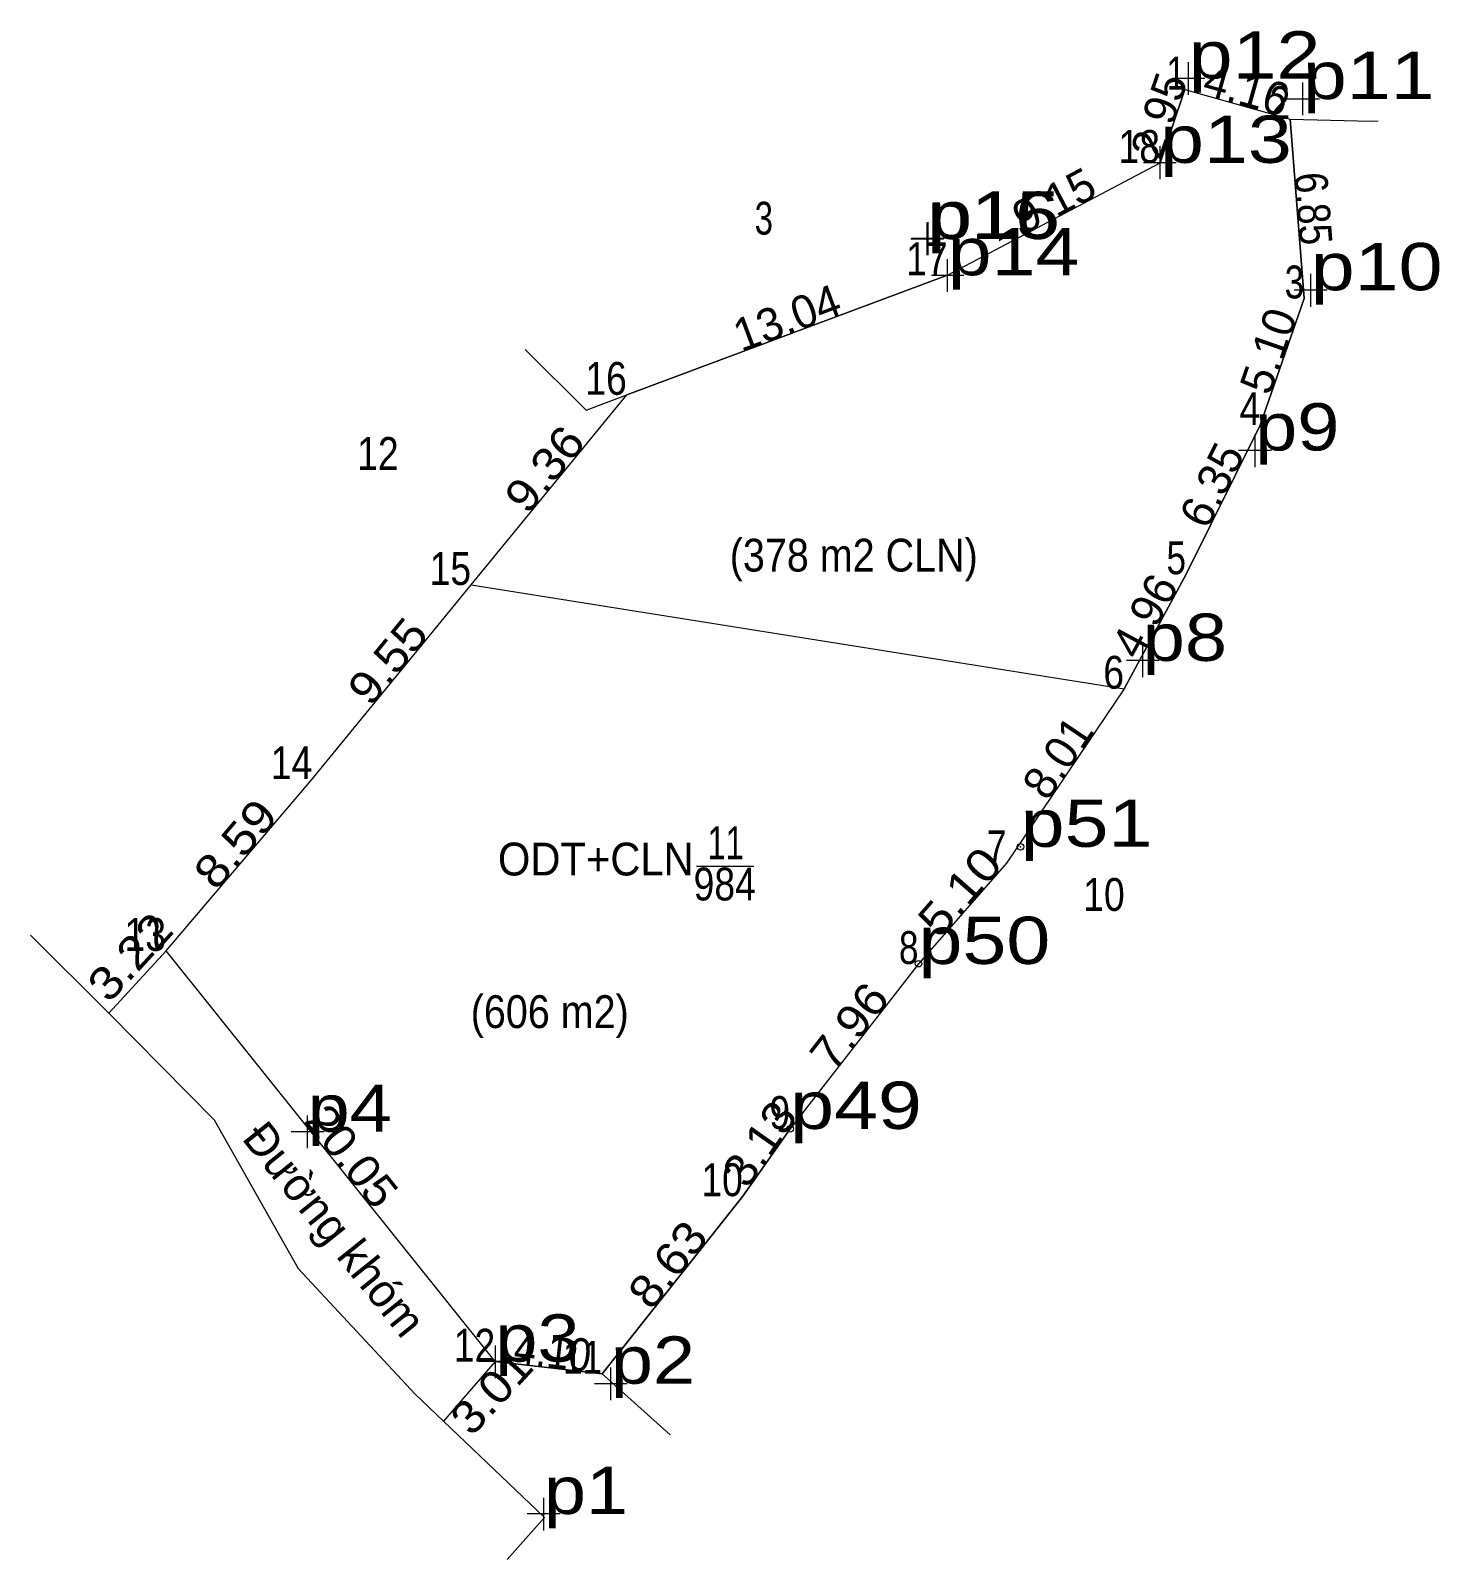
# Model space of a CAD drawing. Header units: metres. Extents: x 537240 to 537823, y 1837904 to 1838056.
# Drawn here: x 537527.4 to 537581, y 1837945.2 to 1838003.5 of the extents above; entities that cross this region are included whole.
import ezdxf
from ezdxf.enums import TextEntityAlignment as Align

# ---------------------------------------------------------------- set-up
doc = ezdxf.new("R2010")
doc.units = ezdxf.units.M
doc.header["$LTSCALE"] = 0.5
doc.header["$PDMODE"] = 32
doc.header["$PDSIZE"] = 0.25
for name, color, linetype, lineweight in [('1', 7, 'Continuous', 13), ('10', 7, 'Continuous', 13), ('15', 7, 'Continuous', 13), ('23', 7, 'Continuous', 13), ('28', 7, 'Continuous', 13), ('29', 7, 'Continuous', 13), ('31', 7, 'Continuous', 13), ('32', 7, 'Continuous', 13), ('34', 7, 'Continuous', 13), ('63', 7, 'Continuous', 13), ('7', 7, 'Continuous', 13), ('8', 7, 'Continuous', 13)]:
    doc.layers.add(name, color=color, linetype=linetype, lineweight=lineweight)
doc.layers.add('12', color=7, linetype='Continuous')

msp = doc.modelspace()

# ---------------------------------------------------------------- linework, layer by layer
at = {"layer": '1'}
msp.add_lwpolyline([(537571.35, 1838001.21), (537575.36, 1838000.09), (537575.89, 1837993.26), (537574.22, 1837988.44), (537571.39, 1837982.76), (537569.03, 1837978.4), (537564.55, 1837971.76), (537561.2, 1837967.92), (537556.31, 1837961.64), (537554.51, 1837959.08), (537549.15, 1837952.32), (537545.08, 1837952.78), (537532.54, 1837968.42), (537538.11, 1837974.96), (537544.16, 1837982.35), (537550.09, 1837989.59), (537562.31, 1837994.14), (537570.4, 1837998.42)], close=True, dxfattribs=at)
at = {"layer": '10'}
for p, q in [((537532.54, 1837968.42), (537538.11, 1837974.96)), ((537530.36, 1837966.05), (537527.38, 1837969.02)), ((537549.15, 1837952.32), (537554.51, 1837959.08))]:
    msp.add_line(p, q, dxfattribs=at)
at = {"layer": '15'}
for p, q in [((537562.31, 1837994.14), (537550.09, 1837989.59)), ((537545.08, 1837952.78), (537532.54, 1837968.42)), ((537554.51, 1837959.08), (537556.31, 1837961.64)), ((537545.08, 1837952.78), (537549.15, 1837952.32))]:
    msp.add_line(p, q, dxfattribs=at)
for points in [[(537538.11, 1837974.96), (537544.16, 1837982.35), (537550.09, 1837989.59)], [(537569.03, 1837978.4), (537564.55, 1837971.76), (537561.2, 1837967.92), (537556.31, 1837961.64)]]:
    msp.add_lwpolyline(points, dxfattribs=at)
at = {"layer": '23'}
for points in [[(537532.54, 1837968.42), (537530.36, 1837966.05), (537534.37, 1837961.99), (537537.57, 1837956.32), (537542.03, 1837951.54), (537546.95, 1837946.85), (537545.53, 1837945.25)], [(537551.74, 1837949.99), (537549.52, 1837951.99), (537549.15, 1837952.32)]]:
    msp.add_lwpolyline(points, dxfattribs=at)
at = {"layer": '28'}
for p in [(537571.35, 1838001.21), (537562.31, 1837994.14)]:
    msp.add_line(p, (537570.4, 1837998.42), dxfattribs=at)
at = {"layer": '29'}
msp.add_line((537544.16, 1837982.35), (537569.03, 1837978.4), dxfattribs=at)
at = {"layer": '31'}
for p, q in [((537571.35, 1838001.21), (537575.36, 1838000.09)), ((537575.36, 1838000.09), (537575.87, 1838000.07))]:
    msp.add_line(p, q, dxfattribs=at)
msp.add_lwpolyline([(537575.87, 1838000.07), (537578.44, 1838000.01), (537578.71, 1838000.02)], dxfattribs=at)
at = {"layer": '32'}
msp.add_line((537548.54, 1837989), (537550.09, 1837989.59), dxfattribs=at)
at = {"layer": '34'}
for p, q in [((537548.54, 1837989), (537546.22, 1837991.31)), ((537545.08, 1837952.78), (537543.11, 1837950.51))]:
    msp.add_line(p, q, dxfattribs=at)
at = {"layer": '63'}
msp.add_line((537552.75, 1837971.65), (537554.93, 1837971.65), dxfattribs=at)
at = {"layer": '7'}
for p, q in [((537571.49, 1838001.01), (537571.49, 1838002.26)), ((537572.11, 1838001.63), (537570.87, 1838001.63)), ((537575.84, 1838000.23), (537575.84, 1838001.48)), ((537576.47, 1838000.85), (537575.22, 1838000.85)), ((537570.4, 1837997.8), (537570.4, 1837999.05)), ((537571.02, 1837998.42), (537569.77, 1837998.42)), ((537561.53, 1837994.9), (537561.53, 1837996.15)), ((537561.57, 1837994.91), (537561.57, 1837996.16)), ((537562.15, 1837995.52), (537560.91, 1837995.52)), ((537562.19, 1837995.54), (537560.94, 1837995.54)), ((537562.31, 1837993.51), (537562.31, 1837994.76)), ((537562.93, 1837994.13), (537561.69, 1837994.13)), ((537576.14, 1837992.94), (537576.14, 1837994.19)), ((537576.76, 1837993.57), (537575.51, 1837993.57)), ((537574.02, 1837986.84), (537574.02, 1837988.09)), ((537574.64, 1837987.47), (537573.39, 1837987.47)), ((537569.74, 1837978.84), (537569.74, 1837980.09)), ((537570.37, 1837979.47), (537569.12, 1837979.47)), ((537537.93, 1837960.91), (537537.93, 1837962.15)), ((537538.56, 1837961.53), (537537.31, 1837961.53)), ((537545.09, 1837952.15), (537545.09, 1837953.4)), ((537545.71, 1837952.78), (537544.46, 1837952.78)), ((537549.48, 1837951.31), (537549.48, 1837952.56)), ((537550.11, 1837951.94), (537548.86, 1837951.94)), ((537546.93, 1837946.35), (537546.93, 1837947.6)), ((537547.55, 1837946.98), (537546.3, 1837946.98))]:
    msp.add_line(p, q, dxfattribs=at)
for p in [(537565.09, 1837972.38), (537561.2, 1837967.93), (537556.31, 1837961.64)]:
    msp.add_point(p, dxfattribs=at)
at = {"layer": '8'}
for p, q in [((537575.89, 1837993.26), (537575.36, 1838000.09)), ((537574.22, 1837988.44), (537575.89, 1837993.26)), ((537571.39, 1837982.76), (537574.22, 1837988.44)), ((537569.03, 1837978.4), (537571.39, 1837982.76))]:
    msp.add_line(p, q, dxfattribs=at)

# ---------------------------------------------------------------- texts
at = {"layer": '1'}
for s, width, p in [('(378 m2 CLN)', 0.9, (537558.735, 1837982.86)), ('11', 0.75, (537553.855, 1837971.91)), ('ODT+CLN', 0.95, (537548.91, 1837971.29)), ('984', 0.85, (537553.82, 1837970.34)), ('(606 m2)', 0.9, (537547.155, 1837965.48))]:
    msp.add_text(s, height=1.25, dxfattribs=dict(at, width=width)).set_placement(p, align=Align.CENTER)
at = {"layer": '12'}
for s, width, p in [('p12', 1.25, (537571.49, 1838001.63)), ('p11', 1.25, (537575.84, 1838000.85)), ('p13', 1.25, (537570.4, 1837998.42)), ('p16', 1.25, (537561.53, 1837995.52)), ('p15', 1.25, (537561.57, 1837995.54)), ('p14', 1.25, (537562.31, 1837994.14)), ('p10', 1.25, (537576.14, 1837993.57)), ('p9', 1.2, (537574.02, 1837987.47)), ('p8', 1.2, (537569.74, 1837979.46)), ('p51', 1.25, (537565.09, 1837972.38)), ('p50', 1.25, (537561.2, 1837967.92)), ('p4', 1.2, (537537.93, 1837961.53)), ('p49', 1.25, (537556.31, 1837961.64)), ('p3', 1.2, (537545.08, 1837952.78)), ('p2', 1.2, (537549.48, 1837951.94)), ('p1', 1.2, (537546.93, 1837946.98))]:
    msp.add_text(s, height=1.8, dxfattribs=dict(at, width=width)).set_placement(p)
at = {"layer": '34'}
for s, width, p in [('3', 0.75, (537555.31, 1837995.69)), ('12', 0.85, (537540.61, 1837986.73)), ('10', 0.85, (537568.265, 1837969.94))]:
    msp.add_text(s, height=1.25, dxfattribs=dict(at, width=width)).set_placement(p, align=Align.CENTER)
for s, width, p in [('3.22', 1.15, (537531.6301, 1837967.7669)), ('3.01', 1.1, (537545.3941, 1837951.2069))]:
    msp.add_text(s, height=1.25, rotation=47.391, dxfattribs=dict(at, width=width)).set_placement(p, align=Align.CENTER)
msp.add_text('Đường khóm', height=1.25, rotation=308.722, dxfattribs=at).set_placement((537538.4699, 1837957.431), align=Align.CENTER)
at = {"layer": '63'}
for s, width, p in [(' 1', 0.75, (537571.35, 1838001.21)), (' 2', 0.85, (537575.36, 1838000.09)), (' 18', 0.85, (537570.4, 1837998.42)), (' 17', 0.85, (537562.31, 1837994.14)), (' 3', 0.8, (537575.89, 1837993.26)), (' 16', 0.85, (537550.09, 1837989.59)), (' 4', 0.85, (537574.22, 1837988.44)), (' 5', 0.8, (537571.39, 1837982.76)), (' 15', 0.85, (537544.16, 1837982.35)), (' 6', 0.85, (537569.03, 1837978.4)), (' 14', 0.85, (537538.11, 1837974.96)), (' 7', 0.8, (537564.55, 1837971.76)), (' 13', 0.85, (537532.54, 1837968.42)), (' 8', 0.8, (537561.2, 1837967.92)), (' 9', 0.85, (537556.31, 1837961.64)), (' 10', 0.85, (537554.51, 1837959.08)), (' 12', 0.85, (537545.08, 1837952.78)), (' 11', 0.8, (537549.15, 1837952.32))]:
    msp.add_text(s, height=1.25, dxfattribs=dict(at, width=width)).set_placement(p, align=Align.RIGHT)
for s, rotation, p in [('2.95', 71.196, (537570.9537, 1838000.0185)), ('4.16', 344.395, (537573.5269, 1838000.6063)), ('9.15', 27.881, (537566.6527, 1837996.4303)), ('13.04', 20.422, (537556.4069, 1837991.9337)), ('5.10', 70.89, (537575.1202, 1837991.0604)), ('6.35', 63.516, (537572.9355, 1837985.8763)), ('4.96', 61.574, (537570.3668, 1837980.8775)), ('8.01', 55.993, (537567.0254, 1837975.4304))]:
    msp.add_text(s, height=1.25, rotation=rotation, dxfattribs=at).set_placement(p, align=Align.CENTER)
for s, rotation, width, p in [('6.85', 274.437, 0.85, (537575.6207, 1837996.6334)), ('9.36', 50.68, 1.1, (537547.4414, 1837986.369)), ('9.55', 50.694, 1.1, (537541.4686, 1837979.0541)), ('8.59', 49.58, 1.15, (537535.6618, 1837972.0898)), ('5.10', 48.899, 1.15, (537563.2417, 1837970.2591)), ('7.96', 52.093, 1.1, (537559.0571, 1837965.166)), ('3.13', 54.888, 1.05, (537555.661, 1837960.7205)), ('20.05', 308.722, 1.05, (537539.1204, 1837960.216)), ('8.63', 51.589, 1.1, (537552.139, 1837956.0917)), ('4.10', 353.552, 0.9, (537547.1998, 1837952.5439))]:
    msp.add_text(s, height=1.25, rotation=rotation, dxfattribs=dict(at, width=width)).set_placement(p, align=Align.CENTER)

doc.saveas('drawing.dxf')
